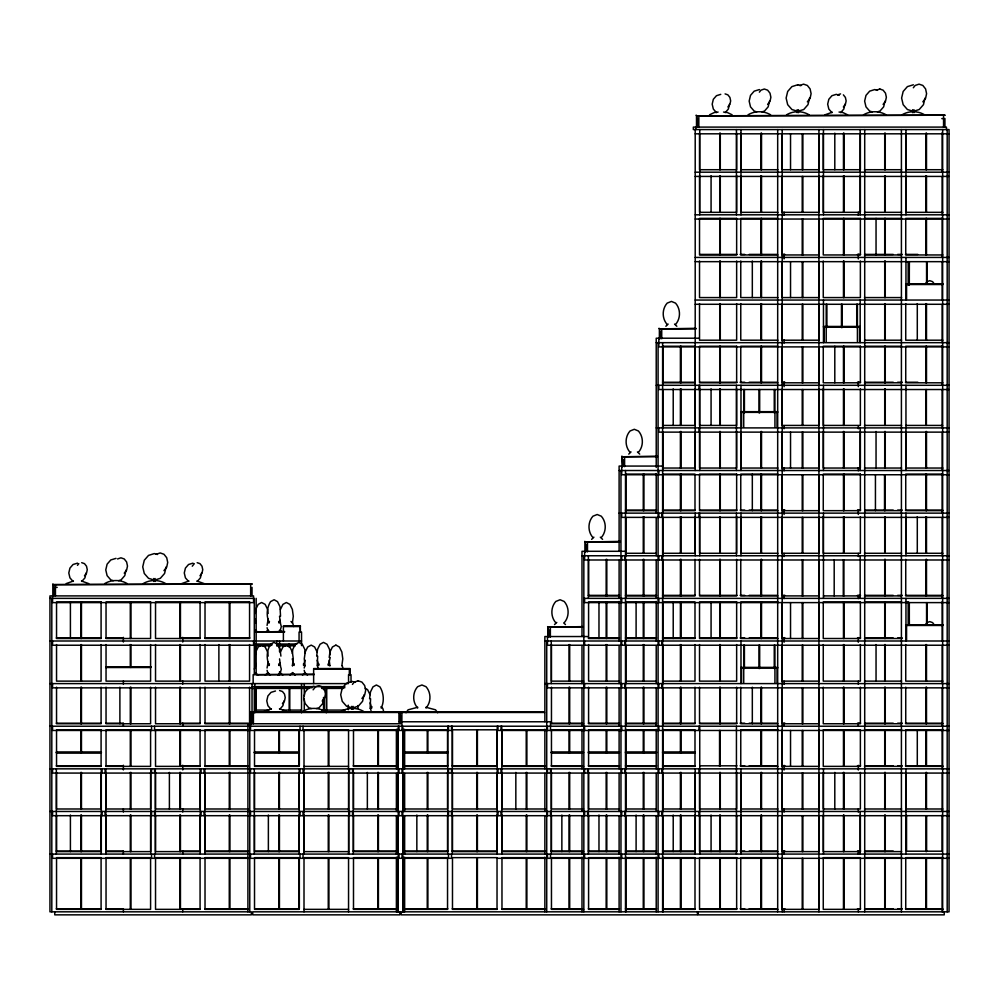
<?xml version="1.0" encoding="UTF-8"?>
<svg xmlns="http://www.w3.org/2000/svg" width="999" height="999" viewBox="0 0 999 999"><rect width="100%" height="100%" fill="white"/><g stroke="black" fill="none" stroke-linecap="round" stroke-linejoin="round"><path stroke-width="1.5" d="M255.157 613.511L255.694 609.415L258.192 604.383L261.588 602.497L265.147 604.383L267.632 609.415L268.169 613.511M267.07 625.411L268.169 618.98M267.07 668.031L268.169 661.6M280.544 616.233L280.007 606.668L277.51 601.635L274.113 599.75L270.554 601.635C266.696 607.842 266.034 616.271 269.318 622.839M292.37 623.076L293.281 616.246L292.37 609.415L289.885 604.383L286.351 602.497L282.929 604.383L280.444 609.415M292.27 653.383L292.819 649.275L295.304 644.255L298.838 642.369M292.37 665.696L293.281 658.865L292.37 652.035L289.885 647.002L286.488 645.117M305.107 660.214L303.509 665.459M316.658 656.118L317.57 649.275L320.055 644.255L323.464 642.369L327.01 644.255L329.495 649.275L330.219 654.745M329.208 657.492L329.932 652.035L332.43 647.002L335.826 645.117M330.219 657.479L328.246 665.459M341.87 665.696L342.782 658.865L341.87 652.035L339.385 647.002L335.964 645.117M369.58 698.726L370.492 691.895L372.977 686.875L376.386 684.989L379.932 686.875C383.791 693.081 384.465 701.51 381.181 708.079M86.089 572.964L84.952 577.847L81.818 581.43M126.111 569.917L124.763 575.649L121.091 579.882L118.569 580.669M166.134 566.858L164.585 573.463L160.352 578.321L154.558 580.144L148.514 578.321L144.281 573.463L142.732 566.858L144.281 560.264L148.514 555.407L154.308 553.583L157.455 554.495M201.573 572.964L200.424 577.847L197.303 581.43M284.066 700.823L282.917 705.694L279.782 709.29M324.076 697.764L322.739 703.508L319.056 707.729L316.533 708.528M364.098 694.717L362.55 701.323L358.316 706.168L352.522 707.991L346.478 706.168L342.245 701.323L340.696 694.717L342.245 688.111L346.478 683.266L352.272 681.443L355.419 682.354M729.482 104.171L728.346 109.053L725.212 112.637M769.505 101.124L768.156 106.856L764.485 111.076L761.962 111.876M809.527 98.064L807.979 104.67L803.745 109.515L797.726 111.351M844.967 104.171L843.818 109.053L840.696 112.637M884.989 101.124L883.64 106.856L879.957 111.076L877.434 111.876M924.999 98.064L923.463 104.67L919.23 109.515L913.423 111.351L907.392 109.515L903.158 104.67L901.61 98.064L903.158 91.471L907.392 86.613L913.398 84.79M254.383 669.18L255.02 666.895M304.195 668.031L304.832 665.759M278.758 622.839L280.007 620.329M280.444 652.035L282.929 647.002L286.338 645.117M278.758 665.459L280.007 662.949M675.524 324.463C680.781 318.606 680.781 308.978 675.524 303.122L671.428 301.423L667.17 303.122C661.9 308.978 661.9 318.606 667.17 324.463M425.999 708.029C431.268 702.172 431.268 692.544 425.999 686.688L421.915 684.989L417.657 686.688C412.387 692.544 412.387 702.172 417.657 708.029M638.398 452.322C643.668 446.466 643.668 436.838 638.398 430.981L634.315 429.283L630.057 430.981C624.787 436.838 624.787 446.466 630.057 452.322M601.286 537.562C606.555 531.693 606.555 522.077 601.286 516.208L597.19 514.51L592.931 516.208C587.674 522.077 587.674 531.693 592.931 537.562M564.16 622.789C569.43 616.932 569.43 607.305 564.16 601.448L560.077 599.75L555.819 601.448C550.549 607.305 550.549 616.932 555.819 622.789M406.019 712.749L408.104 709.814L417.744 707.255M925.037 284.328L927.022 281.668L929.744 280.669L932.591 281.668L934.577 284.328M925.037 625.274L927.022 622.614L929.744 621.603L932.591 622.614L934.577 625.274M77.46 565.359L78.809 563.648M84.49 575.749L86.513 573.176L87.263 569.692L86.513 566.208L84.49 563.648L81.693 562.687M124.226 573.176L126.611 570.167L127.485 566.071L126.611 561.962L124.226 558.953L120.954 557.817L117.545 558.953M163.961 570.616L166.708 567.157L167.707 562.437L166.708 557.717L163.961 554.258L160.202 552.947L156.281 554.258M192.27 566.208L194.293 563.648M199.975 575.749L201.998 573.176L202.747 569.692L201.998 566.208L199.975 563.648L197.178 562.687M727.884 106.943L729.907 104.383L730.656 100.899L729.907 97.415L727.884 94.855L725.087 93.894M759.352 92.17L760.938 90.16L764.335 89.023L767.619 90.16L770.004 93.169L770.878 97.265L770.004 101.374L767.619 104.383M282.455 703.596L284.49 701.036L285.227 697.552L284.49 694.068L282.455 691.508L279.57 690.534M313.124 689.822L315.522 686.8L318.781 685.676L322.19 686.8L324.588 689.822L325.449 693.918L324.588 698.014L322.19 701.036M807.354 101.823L810.102 98.352L811.101 93.644L810.102 88.923L807.354 85.452L803.596 84.153L799.675 85.452M352.422 684.415L354.245 682.105L358.154 680.806M361.925 698.476L364.672 695.004L365.684 690.297L364.672 685.576L361.925 682.105L358.166 680.806M843.368 106.943L845.391 104.383L846.141 100.899L845.391 97.415L843.368 94.855M883.104 104.383L885.489 101.374L886.363 97.265L885.489 93.169L883.104 90.16L879.832 89.023M913.323 87.775L915.159 85.452L919.068 84.153L922.839 85.452L925.586 88.923L926.585 93.644L925.586 98.352L922.839 101.823M267.72 623.139L269.468 621.465M266.233 631.643L267.982 629.969M278.609 631.643L280.357 629.969L281.318 626.56L280.357 623.139L278.609 621.465M267.72 665.759L269.468 664.085M265.347 675.099L267.982 672.589M277.722 675.099L280.357 672.589L281.318 669.18L280.357 665.759L278.609 664.085M292.457 665.759L294.218 664.085M290.097 675.099L292.732 672.589M302.472 675.099L305.107 672.589M318.968 664.085L317.207 665.759L317.67 656.131M371.89 706.705L370.13 708.378L370.592 698.751M665.858 326.261L668.144 324.088M628.746 454.108L631.031 451.948M591.62 539.348L593.906 537.187M554.507 624.575L556.793 622.414M261.588 645.117L258.192 647.002L255.694 652.035L254.795 658.865L255.694 665.696M709.552 114.81L714.26 112.55L718.119 112.05M748.051 114.81C754.807 110.714 763.86 110.714 770.616 114.81M786.538 114.81C793.306 110.714 802.347 110.714 809.115 114.81M825.037 114.81L832.317 112.213M863.523 114.81C870.291 110.714 879.332 110.714 886.101 114.81M902.022 114.81C908.778 110.714 917.831 110.714 924.587 114.81M66.159 583.616L73.439 581.006M104.658 583.616C111.413 579.507 120.467 579.507 127.223 583.616M143.144 583.616C149.912 579.507 158.953 579.507 165.722 583.616M181.643 583.616L188.923 581.006M264.123 711.463L271.416 708.865M302.622 711.463C309.378 707.367 318.431 707.367 325.187 711.463M341.109 711.463C347.877 707.367 356.918 707.367 363.686 711.463M837.686 94.855L840.571 93.894M876.423 90.16L879.819 89.023M720.754 94.356L716.458 95.704L713.336 99.288L712.187 104.171L713.336 109.053L716.458 112.637M797.702 84.79L791.907 86.613L787.674 91.471L786.126 98.064L787.674 104.67L791.907 109.515L797.702 111.351M797.726 84.79L800.848 85.702M759.415 89.573L754.183 91.159L750.499 95.38L749.163 101.124L750.499 106.856L754.183 111.076L756.705 111.876M941.807 118.581L944.929 118.581L944.929 126.823M695.204 133.816L949.05 133.816M777.896 169.718L740.771 169.718L740.771 133.154M864.497 169.718L901.622 169.718M942.869 169.718L905.743 169.718L905.743 133.154M695.204 172.19L949.05 172.19M695.204 176.423L949.05 176.423M777.896 212.337L740.771 212.337L740.771 175.774M864.497 212.337L901.622 212.337M942.869 212.337L905.743 212.337L905.743 175.774M695.204 214.81L949.05 214.81M777.896 218.381L740.771 218.381L740.771 254.957L777.896 254.957M864.497 218.381L901.622 218.381M942.869 218.381L905.743 218.381L905.743 254.957L942.869 254.957M695.204 219.043L949.05 219.043M699.662 254.408L736.987 254.408M740.097 254.408L744.755 254.408M749.163 254.408L777.147 254.408M781.817 254.408L784.927 254.408M857.467 254.408L860.576 254.408M865.246 254.408L893.231 254.408M897.639 254.408L902.297 254.408M905.406 254.408L917.844 254.408M864.497 254.957L901.622 254.957M695.204 257.43L949.05 257.43M695.204 261.663L949.05 261.663M905.956 283.828L943.031 283.828M905.956 284.515L943.031 284.515M777.896 297.577L740.771 297.577L740.771 261.001M864.497 297.577L901.622 297.577M695.204 300.05L949.05 300.05M695.204 304.283L949.05 304.283M823.463 326.448L860.176 326.448M823.463 327.135L860.176 327.135M695.916 328.296L660.351 328.921L696.091 328.921M698.975 338.211L656.218 338.211L656.218 467.47M777.896 340.197L740.771 340.197L740.771 303.621M864.497 340.197L901.622 340.197M942.869 340.197L905.743 340.197L905.743 303.621M656.218 342.669L949.05 342.669M662.824 346.241L694.992 346.241L694.992 382.804L662.824 382.804M777.896 346.241L740.771 346.241L740.771 382.804L777.896 382.804M864.497 346.241L901.622 346.241M942.869 346.241L905.743 346.241L905.743 382.804L942.869 382.804M949.05 346.903L658.841 346.903L658.841 338.211M662.549 382.255L695.267 382.255M699.662 382.255L736.987 382.255M740.097 382.255L744.755 382.255M749.163 382.255L777.147 382.255M781.817 382.255L784.927 382.255M857.467 382.255L860.576 382.255M865.246 382.255L893.231 382.255M897.639 382.255L902.297 382.255M905.406 382.255L917.844 382.255M864.497 382.804L901.622 382.804M656.218 385.289L949.05 385.289M949.05 389.523L658.841 389.523L658.841 385.289M740.983 411.675L777.684 411.675M740.983 412.362L777.684 412.362M662.824 425.424L694.992 425.424L694.992 388.861M864.497 425.424L901.622 425.424M905.956 425.424L942.656 425.424M656.218 427.897L949.05 427.897M949.05 432.13L658.841 432.13L658.841 427.897M657.255 456.156L623.226 456.768L657.479 456.768M622.627 456.768L621.853 456.156L622.627 466.633M661.862 466.071L619.105 466.071L619.105 551.186M662.824 468.044L694.992 468.044L694.992 431.481M777.896 468.044L740.771 468.044L740.771 431.481M864.497 468.044L901.622 468.044M942.869 468.044L905.743 468.044L905.743 431.481M619.105 470.517L949.05 470.517M625.699 474.088L656.343 474.088M662.824 474.088L694.992 474.088L694.992 510.664L662.824 510.664M777.896 474.088L740.771 474.088L740.771 510.664L777.896 510.664M942.869 474.088L905.743 474.088L905.743 510.664L942.869 510.664M949.05 474.75L621.715 474.75L621.715 466.071M625.424 510.114L656.593 510.114M662.549 510.114L695.267 510.114M699.662 510.114L736.987 510.114M740.097 510.114L744.755 510.114M749.163 510.114L777.147 510.114M781.817 510.114L784.927 510.114M857.467 510.114L860.576 510.114M865.246 510.114L893.231 510.114M897.639 510.114L902.297 510.114M905.406 510.114L942.731 510.114M625.699 510.664L656.343 510.664M864.709 510.664L901.41 510.664M619.105 513.136L949.05 513.136M949.05 517.37L621.715 517.37L621.715 513.136M620.142 541.383L586.113 542.007L620.367 542.007M624.737 551.298L581.992 551.298L581.992 636.425M625.699 553.284L656.343 553.284M662.824 553.284L694.992 553.284L694.992 516.708M777.896 553.284L740.771 553.284L740.771 516.708M864.497 553.284L901.622 553.284M942.869 553.284L905.743 553.284L905.743 516.708M581.992 555.756L949.05 555.756M116.021 558.366L110.789 559.952L107.105 564.173L105.769 569.917L107.105 575.649L110.789 579.882L113.312 580.669M949.05 559.989L584.602 559.989L584.602 551.298M77.522 563.149L73.064 564.497L69.942 568.094L68.794 572.964L69.942 577.847L73.064 581.43M192.994 563.149L188.549 564.497L185.427 568.094L184.278 572.964L185.427 577.847L188.549 581.43M57.193 587.375L54.071 587.375L54.071 595.629M588.311 595.354L619.467 595.354M625.424 595.354L656.593 595.354M662.549 595.354L695.267 595.354M699.662 595.354L736.987 595.354M740.097 595.354L744.755 595.354M749.163 595.354L777.147 595.354M781.817 595.354L784.927 595.354M857.467 595.354L860.576 595.354M865.246 595.354L893.231 595.354M897.639 595.354L902.297 595.354M905.406 595.354L942.731 595.354M619.218 595.904L588.586 595.904L588.586 559.328M625.699 595.904L656.343 595.904M662.824 595.904L694.992 595.904L694.992 559.328M777.896 595.904L740.771 595.904L740.771 559.328M823.463 595.904L860.176 595.904M864.497 595.904L901.622 595.904M942.869 595.904L905.743 595.904L905.743 559.328M49.95 598.376L253.559 598.376M583.841 598.376L949.05 598.376M619.218 601.947L588.586 601.947L588.586 638.511L619.218 638.511M625.699 601.947L656.343 601.947M662.824 601.947L694.992 601.947L694.992 638.511L662.824 638.511M777.896 601.947L740.771 601.947L740.771 638.511L777.896 638.511M864.497 601.947L901.622 601.947M905.406 601.947L908.516 601.947M949.05 602.609L584.602 602.609L584.602 598.376M905.956 624.775L943.031 624.775M905.956 625.461L943.031 625.461M300.437 625.936L283.391 625.936L283.391 640.996M283.391 626.56L300.437 626.56M583.016 626.623L548.988 627.247L583.241 627.247M284.565 631.505L256.581 632.055M254.658 632.055L284.565 632.055M587.624 636.538L544.867 636.538L544.867 721.665M56.269 637.961L101.361 637.961M105.769 637.961L122.865 637.961M181.693 637.961L200.349 637.961M204.745 637.961L249.837 637.961M588.311 637.961L619.467 637.961M625.424 637.961L656.593 637.961M662.549 637.961L695.267 637.961M699.662 637.961L736.987 637.961M740.097 637.961L744.755 637.961M749.163 637.961L777.147 637.961M781.817 637.961L784.927 637.961M857.467 637.961L860.576 637.961M865.246 637.961L893.231 637.961M897.639 637.961L902.297 637.961M625.699 638.511L656.343 638.511M864.497 638.511L901.622 638.511M49.95 640.996L254.308 640.996M254.658 640.996L301.536 640.996M544.867 640.996L949.05 640.996M254.795 644.018L272.153 644.018M276.598 644.018L296.89 644.018M254.795 645.117L271.928 645.117M276.598 645.117L295.342 645.117M949.05 645.229L547.477 645.229L547.477 636.538M255.132 645.804L270.604 645.804M276.785 645.804L295.342 645.804M740.983 667.382L777.684 667.382M740.983 668.069L777.684 668.069M313.636 669.18L349.925 669.18M314.048 674.125L256.581 674.675M314.048 674.675L253.147 674.675L253.147 683.603M583.641 681.131L551.46 681.131L551.46 644.567M619.218 681.131L588.586 681.131L588.586 644.567M625.699 681.131L656.343 681.131M662.824 681.131L694.992 681.131L694.992 644.567M864.497 681.131L901.622 681.131M942.869 681.131L905.743 681.131L905.743 644.567M49.95 683.603L348.414 683.603M544.867 683.603L949.05 683.603M313.986 686.226L308.753 687.811L305.082 692.032L303.733 697.764L305.082 703.508L308.753 707.729L311.276 708.528M252.035 686.638L344.842 686.638M252.01 687.849L52.56 687.849L52.56 683.603M254.795 687.737L312.225 687.737M321.528 687.737L344.817 687.737M949.05 687.849L547.477 687.849L547.477 683.603M252.035 688.423L309.265 688.423M321.641 688.423L343.294 688.423M275.487 691.008L271.041 692.357L267.907 695.941L266.77 700.823L267.907 705.694L271.041 709.29M254.795 710.077L268.818 710.077M282.842 710.077L301.536 710.077M321.79 710.077L345.154 710.077M252.035 711.862L544.355 711.862M252.035 712.474L544.517 712.474M399.001 721.778L550.499 721.778L550.499 730.456M56.269 723.201L101.361 723.201M105.769 723.201L122.865 723.201M181.693 723.201L200.349 723.201M204.745 723.201L248.289 723.201M551.186 723.201L582.355 723.201M588.311 723.201L619.467 723.201M625.424 723.201L656.593 723.201M662.549 723.201L695.267 723.201M699.662 723.201L736.987 723.201M740.097 723.201L744.755 723.201M749.163 723.201L777.147 723.201M781.817 723.201L784.927 723.201M857.467 723.201L860.576 723.201M865.246 723.201L893.231 723.201M897.639 723.201L902.297 723.201M905.406 723.201L942.731 723.201M583.641 723.751L551.46 723.751L551.46 687.187M619.218 723.751L588.586 723.751L588.586 687.187M625.699 723.751L656.343 723.751M662.824 723.751L694.992 723.751L694.992 687.187M777.896 723.751L740.771 723.751L740.771 687.187M864.497 723.751L901.622 723.751M942.869 723.751L905.743 723.751L905.743 687.187M49.95 726.223L949.05 726.223M248.027 729.807L205.02 729.807L205.02 766.37L248.027 766.37M396.503 729.807L353.496 729.807L353.496 766.37L396.503 766.37M404.533 729.807L447.54 729.807L447.54 766.37L404.533 766.37M544.979 729.807L501.973 729.807L501.973 766.37L544.979 766.37M583.641 729.807L551.46 729.807L551.46 766.37L583.641 766.37M619.218 729.807L588.586 729.807L588.586 766.37L619.218 766.37M625.699 729.807L656.343 729.807M662.824 729.807L694.992 729.807L694.992 766.37L662.824 766.37M777.896 729.807L740.771 729.807L740.771 766.37L777.896 766.37M864.497 729.807L901.622 729.807M942.869 729.807L905.743 729.807L905.743 766.37L942.869 766.37M248.926 730.456L52.56 730.456L52.56 726.223M949.05 730.456L497.989 730.456L497.989 726.223M56.269 752.072L101.361 752.072L101.361 752.759L56.269 752.759M254.245 752.072L299.338 752.072M404.27 752.072L447.814 752.072M582.355 752.072L551.186 752.072L551.186 752.759L582.355 752.759M619.467 752.072L588.311 752.072L588.311 752.759L619.467 752.759M625.424 752.072L656.593 752.072M662.549 752.072L695.267 752.072L695.267 752.759L662.549 752.759M56.543 752.622L101.086 752.622M254.52 752.622L299.063 752.622M404.533 752.622L447.54 752.622M551.46 752.622L583.641 752.622M588.586 752.622L619.218 752.622M625.699 752.622L656.343 752.622M662.824 752.622L694.992 752.622M254.245 752.759L299.338 752.759M404.27 752.759L447.814 752.759M625.424 752.759L656.593 752.759M56.269 765.821L101.361 765.821M105.769 765.821L122.865 765.821M181.693 765.821L200.349 765.821M204.745 765.821L248.289 765.821M255.794 765.821L299.338 765.821L299.338 729.807M353.221 765.821L396.765 765.821M404.27 765.821L447.814 765.821M452.21 765.821L497.302 765.821M501.698 765.821L545.242 765.821M551.186 765.821L582.355 765.821M588.311 765.821L619.467 765.821M625.424 765.821L656.593 765.821M662.549 765.821L695.267 765.821M699.662 765.821L736.987 765.821M740.097 765.821L744.755 765.821M749.163 765.821L777.147 765.821M781.817 765.821L784.927 765.821M857.467 765.821L860.576 765.821M865.246 765.821L893.231 765.821M897.639 765.821L902.297 765.821M905.406 765.821L942.731 765.821M304.008 766.37L348.551 766.37M625.699 766.37L656.343 766.37M864.497 766.37L901.622 766.37M49.95 768.843L949.05 768.843M248.926 773.076L52.56 773.076L52.56 768.843M949.05 773.076L250.524 773.076L250.524 768.843M248.027 808.99L205.02 808.99L205.02 772.414M304.008 808.99L348.551 808.99M396.503 808.99L353.496 808.99L353.496 772.414M404.533 808.99L447.54 808.99L447.54 772.414M544.979 808.99L501.973 808.99L501.973 772.414M583.641 808.99L551.46 808.99L551.46 772.414M619.218 808.99L588.586 808.99L588.586 772.414M625.699 808.99L656.343 808.99M662.824 808.99L694.992 808.99L694.992 772.414M777.896 808.99L740.771 808.99L740.771 772.414M864.497 808.99L901.622 808.99M942.869 808.99L905.743 808.99L905.743 772.414M49.95 811.463L949.05 811.463M248.926 815.696L52.56 815.696L52.56 811.463M949.05 815.696L250.524 815.696L250.524 811.463M56.269 851.061L101.361 851.061M105.769 851.061L122.865 851.061M181.693 851.061L200.349 851.061M204.745 851.061L248.289 851.061M255.794 851.061L299.338 851.061M353.221 851.061L396.765 851.061M404.27 851.061L447.814 851.061M452.21 851.061L497.302 851.061M501.698 851.061L545.242 851.061M551.186 851.061L582.355 851.061M588.311 851.061L619.467 851.061M625.424 851.061L656.593 851.061M662.549 851.061L695.267 851.061M699.662 851.061L736.987 851.061M740.097 851.061L744.755 851.061M749.163 851.061L777.147 851.061M781.817 851.061L784.927 851.061M857.467 851.061L860.576 851.061M865.246 851.061L893.231 851.061M248.027 851.61L205.02 851.61L205.02 815.034M304.008 851.61L348.551 851.61M396.503 851.61L353.496 851.61L353.496 815.034M404.533 851.61L447.54 851.61L447.54 815.034M544.979 851.61L501.973 851.61L501.973 815.034M583.641 851.61L551.46 851.61L551.46 815.034M619.218 851.61L588.586 851.61L588.586 815.034M625.699 851.61L656.343 851.61M662.824 851.61L694.992 851.61L694.992 815.034M777.896 851.61L740.771 851.61L740.771 815.034M864.497 851.61L901.622 851.61M49.95 854.083L949.05 854.083M248.027 857.654L205.02 857.654L205.02 909.352L248.027 909.352M396.503 857.654L353.496 857.654L353.496 909.352L396.503 909.352M404.533 857.654L447.54 857.654L447.54 909.352L404.533 909.352M544.979 857.654L501.973 857.654L501.973 909.352L544.979 909.352M583.641 857.654L551.46 857.654L551.46 909.352L583.641 909.352M619.218 857.654L588.586 857.654L588.586 909.352L619.218 909.352M625.699 857.654L656.343 857.654M662.824 857.654L694.992 857.654L694.992 909.352L662.824 909.352M777.896 857.654L740.771 857.654L740.771 909.352L777.896 909.352M864.497 857.654L901.622 857.654M942.869 857.654L905.743 857.654L905.743 909.352L942.869 909.352M248.926 858.316L52.56 858.316L52.56 854.083M497.989 858.316L949.05 858.316M56.269 908.79L101.361 908.79M105.769 908.79L122.865 908.79M181.693 908.79L200.349 908.79M204.745 908.79L248.289 908.79M255.794 908.79L299.338 908.79L299.338 857.654M353.221 908.79L396.765 908.79M404.27 908.79L447.814 908.79M452.21 908.79L497.302 908.79M501.698 908.79L545.242 908.79M551.186 908.79L582.355 908.79M588.311 908.79L619.467 908.79M625.424 908.79L656.593 908.79M662.549 908.79L695.267 908.79M699.662 908.79L736.987 908.79M740.097 908.79L744.755 908.79M749.163 908.79L777.147 908.79M781.817 908.79L784.927 908.79M857.467 908.79L860.576 908.79M865.246 908.79L893.231 908.79M897.639 908.79L902.297 908.79M905.406 908.79L942.731 908.79M304.008 909.352L348.551 909.352M625.699 909.352L656.343 909.352M864.497 909.352L901.622 909.352M425.911 707.255L435.539 709.814L437.637 712.749M839.035 112.05L842.894 112.55L847.602 114.81M723.551 112.05L727.422 112.55L732.13 114.81M196.928 581.006L204.208 583.616M81.443 581.006L88.736 583.616M279.42 708.865L286.701 711.463M877.434 90.36L874.724 89.573L869.667 91.159L865.983 95.38L864.635 101.124L865.983 106.856L869.667 111.076L872.189 111.876M839.26 95.255L836.25 94.356L831.942 95.704L828.82 99.288L827.671 104.171L828.82 109.053L831.942 112.637M298.851 642.369L302.26 644.255L304.745 649.275L305.294 653.383M365.297 688.361L367.557 689.622L370.055 694.655M261.738 645.117L265.147 647.002L267.632 652.035L268.169 656.131M674.55 324.088L676.835 326.261M637.424 451.948L639.71 454.108M600.312 537.187L602.597 539.348M563.948 623.139L565.471 624.575M381.019 706.705L382.779 708.378L383.741 711.788M290.971 621.465L292.732 623.139L293.694 626.56M328.097 664.085L329.857 665.759M280.082 629.969L281.843 631.643M269.468 631.643L267.72 629.969L267.07 627.697M303.346 664.085L305.107 665.759L304.283 658.865L305.195 652.035L307.68 647.002L311.213 645.117L314.635 647.002L317.12 652.035M307.467 675.099L304.832 672.589L304.195 670.317M255.344 629.969L257.105 631.643M292.457 672.589L295.092 675.099M280.082 672.589L282.729 675.099M270.354 675.099L267.72 672.589L267.07 670.317M255.344 672.589L257.979 675.099M371.74 708.079L370.13 702.834M318.806 665.459L317.195 660.214M294.068 665.459L292.27 658.841M269.318 665.459C266.034 658.89 266.696 650.461 270.554 644.255L273.963 642.369L277.51 644.255L280.007 649.275L280.906 656.118M370.404 708.378L371.054 710.651M342.22 665.759L343.194 669.18M317.482 665.759L318.119 668.031M357.754 705.581L358.117 708.316M329.208 660.227L329.932 665.696M279.533 616.246L280.444 623.076M279.533 658.865L280.444 665.696M255.157 618.98L255.694 623.076M947.189 129.57L947.189 911.825M946.44 129.57L946.44 127.098L693.343 127.098L693.343 129.57L949.05 129.57L949.05 911.825L698.151 911.825L698.151 914.847L944.242 914.847L944.242 911.825M943.556 115.834L943.556 127.098M942.656 129.57L942.656 911.825M942.182 132.617L942.182 172.19M942.182 176.761L942.182 214.81M942.182 217.857L942.182 257.43M942.182 262L942.182 300.05M942.182 304.62L942.182 342.669M942.182 345.704L942.182 385.289M942.182 389.847L942.182 427.897M942.182 432.467L942.182 470.517M942.182 473.563L942.182 513.136M942.182 517.707L942.182 555.756M942.182 560.327L942.182 598.376M942.182 601.423L942.182 640.996M942.182 645.554L942.182 683.603M942.182 688.174L942.182 726.223M942.182 729.27L942.182 768.843M942.182 773.413L942.182 811.463M942.182 857.204L942.182 911.825M942.057 815.172L942.057 851.198L906.543 851.198L906.543 815.172M927.197 261.663L927.197 283.416M927.197 602.609L927.197 624.363M926.498 133.154L926.498 169.718M926.498 175.774L926.498 212.337M926.498 218.381L926.498 254.957M926.572 261.663L926.572 283.416M926.498 303.621L926.498 340.197M926.498 346.241L926.498 382.804M926.498 431.481L926.498 468.044M926.498 474.088L926.498 510.664M926.498 516.708L926.498 553.284M926.498 559.328L926.498 595.904M926.572 602.609L926.572 624.363M926.498 644.567L926.498 681.131M926.498 687.187L926.498 723.751M926.498 729.807L926.498 766.37M926.498 772.414L926.498 808.99M926.61 815.696L926.61 851.61M926.498 857.654L926.498 909.352M926.385 389.523L926.385 425.424M925.948 133.154L925.948 169.718M925.948 175.774L925.948 212.337M925.948 218.381L925.948 254.957M925.948 303.621L925.948 340.197M925.948 346.241L925.948 382.804M925.948 431.481L925.948 468.044M925.948 474.088L925.948 510.664M925.948 516.708L925.948 553.284M925.948 559.328L925.948 595.904M925.948 644.567L925.948 681.131M925.948 687.187L925.948 723.751M925.948 729.807L925.948 766.37M925.948 772.414L925.948 808.99M925.948 815.696L925.948 851.61M925.948 857.654L925.948 909.352M925.773 389.523L925.773 425.424M917.294 303.621L917.294 340.197M917.294 516.708L917.294 553.284M917.294 729.807L917.294 766.37M913.998 109.715L913.998 112.662M912.624 109.715L912.624 112.662M909.315 602.609L909.315 624.363L909.053 602.609M908.703 261.663L908.703 284.965M908.703 602.609L908.703 624.363M908.216 261.663L908.216 284.965M908.216 602.609L908.216 624.363M906.568 284.515L906.568 298.951M906.568 625.461L906.568 639.897M905.956 129.57L905.956 214.81M905.956 257.43L905.956 300.05M905.956 385.289L905.956 470.517M905.956 513.136L905.956 555.756M905.956 598.376L905.956 640.996M905.956 768.843L905.956 854.083M901.41 129.57L901.41 911.825M885.264 133.154L885.264 169.718M885.264 175.774L885.264 212.337M885.264 218.381L885.264 254.957M885.264 261.001L885.264 297.577M885.264 303.621L885.264 340.197M885.264 346.241L885.264 382.804M885.264 388.861L885.264 425.424M885.264 431.481L885.264 468.044M885.151 474.75L885.151 510.664M885.264 516.708L885.264 553.284M885.264 559.328L885.264 595.904M885.264 601.947L885.264 638.511M885.264 644.567L885.264 681.131M885.264 687.187L885.264 723.751M885.264 729.807L885.264 766.37M885.264 772.414L885.264 808.99M885.264 815.034L885.264 851.61M885.264 857.654L885.264 909.352M884.714 133.154L884.714 169.718M884.714 175.774L884.714 212.337M884.714 218.381L884.714 254.957M884.714 261.001L884.714 297.577M884.714 303.621L884.714 340.197M884.714 346.241L884.714 382.804M884.714 388.861L884.714 425.424M884.714 431.481L884.714 468.044M884.714 516.708L884.714 553.284M884.714 559.328L884.714 595.904M884.714 601.947L884.714 638.511M884.714 644.567L884.714 681.131M884.714 687.187L884.714 723.751M884.714 729.807L884.714 766.37M884.714 772.414L884.714 808.99M884.714 815.034L884.714 851.61M884.714 857.654L884.714 909.352M884.527 474.75L884.527 510.664M876.048 218.381L876.048 254.957M876.048 431.481L876.048 468.044M876.048 644.567L876.048 681.131M875.436 474.75L875.436 510.664M864.709 129.57L864.709 911.825M860.376 133.154L860.376 169.718L823.263 169.718L823.263 133.154M860.376 175.774L860.376 212.337L823.263 212.337L823.263 175.774M860.376 261.001L860.376 297.577L823.263 297.577L823.263 261.001M860.376 388.861L860.376 425.424L823.263 425.424L823.263 388.861M860.376 431.481L860.376 468.044L823.263 468.044L823.263 431.481M860.376 516.708L860.376 553.284L823.263 553.284L823.263 516.708M860.376 644.567L860.376 681.131L823.263 681.131L823.263 644.567M860.376 687.187L860.376 723.751L823.263 723.751L823.263 687.187M860.376 772.414L860.376 808.99L823.263 808.99L823.263 772.414M860.376 815.034L860.376 851.61L823.263 851.61L823.263 815.034M860.176 129.57L860.176 214.81M860.176 300.05L860.176 342.669M860.176 427.897L860.176 470.517M860.176 555.756L860.176 598.376M860.176 811.463L860.176 854.083M859.552 327.135L859.552 341.571M858.316 212.163L858.316 215.285M858.316 254.233L858.316 258.916M858.316 382.018L858.316 386.688M858.316 425.649L858.316 428.758M858.316 467.719L858.316 470.829M858.316 509.79L858.316 514.46M858.316 553.421L858.316 556.543M858.316 595.491L858.316 598.613M858.316 637.562L858.316 642.245M858.316 681.193L858.316 684.315M858.316 723.276L858.316 726.385M858.316 765.346L858.316 770.017M858.316 808.978L858.316 812.087M858.316 851.048L858.316 854.17M858.316 908.703L858.316 911.825M857.417 304.283L857.417 341.571M856.73 304.283L856.73 327.585M844.018 133.154L844.018 169.718M844.018 175.774L844.018 212.337M844.018 218.381L844.018 254.957M844.018 261.001L844.018 297.577M844.018 346.241L844.018 382.804M844.018 388.861L844.018 425.424M844.018 431.481L844.018 468.044M844.018 474.088L844.018 510.664M844.018 516.708L844.018 553.284M843.905 559.989L843.905 595.904M844.018 601.947L844.018 638.511M844.018 644.567L844.018 681.131M844.018 687.187L844.018 723.751M844.018 729.807L844.018 766.37M844.018 772.414L844.018 808.99M844.018 815.034L844.018 851.61M844.018 857.654L844.018 909.352M843.468 133.154L843.468 169.718M843.468 175.774L843.468 212.337M843.468 218.381L843.468 254.957M843.468 261.001L843.468 297.577M843.468 346.241L843.468 382.804M843.468 388.861L843.468 425.424M843.468 431.481L843.468 468.044M843.468 474.088L843.468 510.664M843.468 516.708L843.468 553.284M843.468 601.947L843.468 638.511M843.468 644.567L843.468 681.131M843.468 687.187L843.468 723.751M843.468 729.807L843.468 766.37M843.468 772.414L843.468 808.99M843.468 815.034L843.468 851.61M843.468 857.654L843.468 909.352M843.281 559.989L843.281 595.904M842.157 304.283L842.157 327.585M841.47 304.283L841.47 327.585M834.802 133.154L834.802 169.718M834.802 346.241L834.802 382.804M834.802 772.414L834.802 808.99M834.19 559.989L834.19 595.904M826.897 304.283L826.897 327.585M826.21 304.283L826.21 341.571M824.088 327.135L824.088 341.571M823.463 129.57L823.463 214.81M823.463 300.05L823.463 342.669M823.463 385.289L823.463 470.517M823.463 513.136L823.463 598.376M823.463 768.843L823.463 854.083M819.13 133.816L819.13 169.718L782.017 169.718L782.017 133.816M819.13 176.423L819.13 212.337L782.017 212.337L782.017 176.423M819.13 219.043L819.13 254.957L782.017 254.957L782.017 219.043M819.13 261.663L819.13 297.577L782.017 297.577L782.017 261.663M819.13 304.283L819.13 340.197L782.017 340.197L782.017 304.283M819.13 346.903L819.13 382.804L782.017 382.804L782.017 346.903M819.13 389.523L819.13 425.424L782.017 425.424L782.017 389.523M819.13 432.13L819.13 468.044L782.017 468.044L782.017 432.13M819.13 474.75L819.13 510.664L782.017 510.664L782.017 474.75M819.13 517.37L819.13 553.284L782.017 553.284L782.017 517.37M819.13 559.989L819.13 595.904L782.017 595.904L782.017 559.989M819.13 602.609L819.13 638.511L782.017 638.511L782.017 602.609M819.13 645.229L819.13 681.131L782.017 681.131L782.017 645.229M819.13 687.849L819.13 723.751L782.017 723.751L782.017 687.849M819.13 730.456L819.13 766.37L782.017 766.37L782.017 730.456M819.13 773.076L819.13 808.99L782.017 808.99L782.017 773.076M819.13 815.696L819.13 851.61L782.017 851.61L782.017 815.696M819.13 858.316L819.13 909.352L782.017 909.352L782.017 858.316M818.93 129.57L818.93 911.825M802.884 133.816L802.884 169.718M802.884 176.423L802.884 212.337M802.884 219.043L802.884 254.957M802.884 261.663L802.884 297.577M802.884 304.283L802.884 340.197M802.884 346.903L802.884 382.804M802.884 389.523L802.884 425.424M802.884 432.13L802.884 468.044M802.884 474.75L802.884 510.664M802.884 517.37L802.884 553.284M802.884 559.989L802.884 595.904M802.884 602.609L802.884 638.511M802.884 645.229L802.884 681.131M802.884 687.849L802.884 723.751M802.884 730.456L802.884 766.37M802.884 773.076L802.884 808.99M802.884 815.696L802.884 851.61M802.884 858.316L802.884 909.352M802.222 133.816L802.222 169.718M802.222 176.423L802.222 212.337M802.222 219.043L802.222 254.957M802.222 261.663L802.222 297.577M802.222 304.283L802.222 340.197M802.222 346.903L802.222 382.804M802.222 389.523L802.222 425.424M802.222 432.13L802.222 468.044M802.222 474.75L802.222 510.664M802.222 517.37L802.222 553.284M802.222 559.989L802.222 595.904M802.222 602.609L802.222 638.511M802.222 645.229L802.222 681.131M802.222 687.849L802.222 723.751M802.222 730.456L802.222 766.37M802.222 773.076L802.222 808.99M802.222 815.696L802.222 851.61M802.222 858.316L802.222 909.352M798.513 109.715L798.513 112.662M797.14 109.715L797.14 112.662M790.534 133.816L790.534 169.718M790.534 261.663L790.534 297.577M790.534 432.13L790.534 468.044M790.534 602.609L790.534 638.511M790.534 730.456L790.534 766.37M784.078 212.163L784.078 215.285M784.078 254.233L784.078 258.916M784.078 339.947L784.078 343.057M784.078 382.018L784.078 386.688M784.078 425.649L784.078 428.758M784.078 467.719L784.078 470.829M784.078 509.79L784.078 514.46M784.078 553.421L784.078 556.543M784.078 595.491L784.078 598.613M784.078 637.562L784.078 642.245M784.078 681.193L784.078 684.315M784.078 723.276L784.078 726.385M784.078 765.346L784.078 770.017M784.078 808.978L784.078 812.087M784.078 851.048L784.078 854.17M784.078 908.703L784.078 911.825M782.217 129.57L782.217 911.825M777.684 129.57L777.684 911.825M777.072 412.362L777.072 426.798M777.072 668.069L777.072 682.504M774.937 389.523L774.937 426.798M774.937 645.229L774.937 682.504M774.25 389.523L774.25 412.824M774.25 645.229L774.25 668.531M761.525 133.154L761.525 169.718M761.525 175.774L761.525 212.337M761.525 218.381L761.525 254.957M761.525 261.001L761.525 297.577M761.525 303.621L761.525 340.197M761.525 346.241L761.525 382.804M761.525 431.481L761.525 468.044M761.525 474.088L761.525 510.664M761.525 516.708L761.525 553.284M761.525 559.328L761.525 595.904M761.525 601.947L761.525 638.511M761.525 687.187L761.525 723.751M761.525 729.807L761.525 766.37M761.525 772.414L761.525 808.99M761.525 815.034L761.525 851.61M761.525 857.654L761.525 909.352M760.976 133.154L760.976 169.718M760.976 175.774L760.976 212.337M760.976 218.381L760.976 254.957M760.976 261.001L760.976 297.577M760.976 303.621L760.976 340.197M760.976 346.241L760.976 382.804M760.976 431.481L760.976 468.044M760.976 474.088L760.976 510.664M760.976 516.708L760.976 553.284M760.976 559.328L760.976 595.904M760.976 601.947L760.976 638.511M760.976 687.187L760.976 723.751M760.976 729.807L760.976 766.37M760.976 772.414L760.976 808.99M760.976 815.034L760.976 851.61M760.976 857.654L760.976 909.352M759.677 389.523L759.677 412.824M759.677 645.229L759.677 668.531M758.99 389.523L758.99 412.824M758.99 645.229L758.99 668.531M752.322 261.001L752.322 297.577M752.322 474.088L752.322 510.664M752.322 687.187L752.322 723.751M744.417 389.523L744.417 412.824M744.417 645.229L744.417 668.531M743.731 389.523L743.731 426.798M743.731 645.229L743.731 682.504M741.595 412.362L741.595 426.798M741.595 668.069L741.595 682.504M740.983 129.57L740.983 214.81M740.983 385.289L740.983 470.517M740.983 513.136L740.983 555.756M740.983 640.996L740.983 683.603M740.983 768.843L740.983 854.083M736.65 133.154L736.65 169.718L699.525 169.718L699.525 133.154M736.65 175.774L736.65 212.337L699.525 212.337L699.525 175.774M736.65 261.001L736.65 297.577L699.525 297.577L699.525 261.001M736.65 303.621L736.65 340.197L699.525 340.197L699.525 303.621M736.65 388.861L736.65 425.424L699.525 425.424L699.525 388.861M736.65 431.481L736.65 468.044L699.525 468.044L699.525 431.481M736.65 516.708L736.65 553.284L699.525 553.284L699.525 516.708M736.65 559.328L736.65 595.904L699.525 595.904L699.525 559.328M736.65 644.567L736.65 681.131L699.525 681.131L699.525 644.567M736.65 687.187L736.65 723.751L699.525 723.751L699.525 687.187M736.65 772.414L736.65 808.99L699.525 808.99L699.525 772.414M736.65 815.034L736.65 851.61L699.525 851.61L699.525 815.034M736.438 129.57L736.438 214.81M736.438 385.289L736.438 470.517M736.438 513.136L736.438 555.756M736.438 726.223L736.438 854.083M720.291 133.154L720.291 169.718M720.291 175.774L720.291 212.337M720.291 218.381L720.291 254.957M720.291 261.001L720.291 297.577M720.291 303.621L720.291 340.197M720.291 346.241L720.291 382.804M720.291 388.861L720.291 425.424M720.291 431.481L720.291 468.044M720.291 474.088L720.291 510.664M720.291 516.708L720.291 553.284M720.291 559.328L720.291 595.904M720.291 601.947L720.291 638.511M720.291 644.567L720.291 681.131M720.291 687.187L720.291 723.751M720.291 772.414L720.291 808.99M720.291 815.034L720.291 851.61M720.291 857.654L720.291 909.352M720.179 730.456L720.179 766.37M719.742 133.154L719.742 169.718M719.742 175.774L719.742 212.337M719.742 218.381L719.742 254.957M719.742 261.001L719.742 297.577M719.742 303.621L719.742 340.197M719.742 346.241L719.742 382.804M719.742 388.861L719.742 425.424M719.742 431.481L719.742 468.044M719.742 474.088L719.742 510.664M719.742 516.708L719.742 553.284M719.742 559.328L719.742 595.904M719.742 601.947L719.742 638.511M719.742 644.567L719.742 681.131M719.742 687.187L719.742 723.751M719.742 772.414L719.742 808.99M719.742 815.034L719.742 851.61M719.742 857.654L719.742 909.352M719.555 730.456L719.555 766.37M711.076 175.774L711.076 212.337M711.076 388.861L711.076 425.424M711.076 601.947L711.076 638.511M711.076 815.034L711.076 851.61M699.737 129.57L699.737 214.81M699.737 385.289L699.737 470.517M699.737 513.136L699.737 555.756M699.737 726.223L699.737 854.083M698.838 115.834L698.838 127.098M698.975 385.289L698.975 389.523M698.975 427.897L698.975 432.13M698.975 513.136L698.975 517.37M698.975 726.223L698.975 730.456M698.975 768.843L698.975 773.076M698.975 811.463L698.975 815.696M697.464 118.581L697.464 126.823M696.865 127.098L696.865 115.834L696.091 115.21L696.715 115.834M696.503 115.834L696.503 127.098M695.953 127.098L695.953 129.57M695.204 129.57L695.204 470.517M695.204 513.136L695.204 555.756M695.204 768.843L695.204 854.083M681.056 346.241L681.056 382.804M681.056 388.861L681.056 425.424M681.056 431.481L681.056 468.044M681.056 474.088L681.056 510.664M681.056 516.708L681.056 553.284M681.056 559.328L681.056 595.904M681.056 601.947L681.056 638.511M681.056 644.567L681.056 681.131M681.056 687.187L681.056 723.751M681.056 729.807L681.056 752.659M681.056 772.414L681.056 808.99M681.056 815.034L681.056 851.61M681.056 857.654L681.056 909.352M680.394 346.241L680.394 382.804M680.394 388.861L680.394 425.424M680.394 431.481L680.394 468.044M680.394 474.088L680.394 510.664M680.394 516.708L680.394 553.284M680.394 559.328L680.394 595.904M680.394 601.947L680.394 638.511M680.394 644.567L680.394 681.131M680.394 687.187L680.394 723.751M680.394 729.807L680.394 752.659M680.394 772.414L680.394 808.99M680.394 815.034L680.394 851.61M680.394 857.654L680.394 909.352M673.214 388.861L673.214 425.424M673.214 601.947L673.214 638.511M673.214 815.034L673.214 851.61M663.099 345.704L663.099 385.289M663.099 389.847L663.099 427.897M663.099 432.467L663.099 470.517M663.099 473.563L663.099 513.136M663.099 517.707L663.099 555.756M663.099 560.327L663.099 598.376M663.099 601.423L663.099 640.996M663.099 645.554L663.099 683.603M663.099 688.174L663.099 726.223M663.099 729.27L663.099 768.843M663.099 773.413L663.099 811.463M663.099 816.033L663.099 854.083M663.099 857.204L663.099 911.825M662.612 342.669L662.612 911.825M661.862 513.136L661.862 517.37M661.862 555.756L661.862 559.989M661.862 640.996L661.862 645.229M661.862 683.603L661.862 687.849M661.862 768.843L661.862 773.076M661.862 811.463L661.862 815.696M661.725 328.921L661.725 338.786M660.351 331.668L660.351 338.536M659.74 338.786L659.74 328.921L658.978 328.296L659.59 328.921M659.39 328.921L659.39 338.786M658.841 470.517L658.841 474.75M658.841 513.136L658.841 517.37M658.841 555.756L658.841 559.989M658.841 598.376L658.841 602.609M658.841 640.996L658.841 645.229M658.841 683.603L658.841 687.849M658.841 726.223L658.841 730.456M658.841 768.843L658.841 773.076M658.841 811.463L658.841 815.696M658.841 854.083L658.841 858.316M658.079 342.669L658.079 911.825M656.218 473.563L656.218 513.136M656.218 517.707L656.218 555.756M656.218 560.327L656.218 598.376M656.218 601.423L656.218 640.996M656.218 645.554L656.218 683.603M656.218 688.174L656.218 726.223M656.218 729.27L656.218 768.843M656.218 773.413L656.218 811.463M656.218 816.033L656.218 854.083M656.218 857.204L656.218 911.825M643.93 474.088L643.93 510.664M643.93 516.708L643.93 553.284M643.93 559.328L643.93 595.904M643.93 601.947L643.93 638.511M643.93 644.567L643.93 681.131M643.93 687.187L643.93 723.751M643.93 729.807L643.93 752.659M643.93 772.414L643.93 808.99M643.93 815.034L643.93 851.61M643.93 857.654L643.93 909.352M643.269 474.088L643.269 510.664M643.269 516.708L643.269 553.284M643.269 559.328L643.269 595.904M643.269 601.947L643.269 638.511M643.269 644.567L643.269 681.131M643.269 687.187L643.269 723.751M643.269 729.807L643.269 752.659M643.269 772.414L643.269 808.99M643.269 815.034L643.269 851.61M643.269 857.654L643.269 909.352M636.101 601.947L636.101 638.511M636.101 815.034L636.101 851.61M625.973 473.563L625.973 513.136M625.973 517.707L625.973 555.756M625.973 560.327L625.973 598.376M625.973 601.423L625.973 640.996M625.973 645.554L625.973 683.603M625.973 688.174L625.973 726.223M625.973 729.27L625.973 768.843M625.973 773.413L625.973 811.463M625.973 816.033L625.973 854.083M625.973 857.204L625.973 911.825M625.499 470.517L625.499 911.825M624.737 555.756L624.737 559.989M624.737 640.996L624.737 645.229M624.737 683.603L624.737 687.849M624.737 768.843L624.737 773.076M624.737 811.463L624.737 815.696M624.6 456.768L624.6 466.633M623.226 459.528L623.226 466.396M622.265 456.768L622.265 466.633M621.715 555.756L621.715 559.989M621.715 598.376L621.715 602.609M621.715 640.996L621.715 645.229M621.715 683.603L621.715 687.849M621.715 726.223L621.715 730.456M621.715 768.843L621.715 773.076M621.715 811.463L621.715 815.696M621.715 854.083L621.715 858.316M620.966 470.517L620.966 911.825M619.105 560.327L619.105 598.376M619.105 601.423L619.105 640.996M619.105 645.554L619.105 683.603M619.105 688.174L619.105 726.223M619.105 729.27L619.105 768.843M619.105 773.413L619.105 811.463M619.105 816.033L619.105 854.083M619.105 857.204L619.105 911.825M606.818 559.328L606.818 595.904M606.818 601.947L606.818 638.511M606.818 644.567L606.818 681.131M606.818 687.187L606.818 723.751M606.818 729.807L606.818 752.659M606.818 772.414L606.818 808.99M606.818 815.034L606.818 851.61M606.818 857.654L606.818 909.352M606.156 559.328L606.156 595.904M606.156 601.947L606.156 638.511M606.156 644.567L606.156 681.131M606.156 687.187L606.156 723.751M606.156 729.807L606.156 752.659M606.156 772.414L606.156 808.99M606.156 815.034L606.156 851.61M606.156 857.654L606.156 909.352M598.975 601.947L598.975 638.511M598.975 815.034L598.975 851.61M588.374 555.756L588.374 598.376M588.374 768.843L588.374 854.083M587.487 542.007L587.487 551.873M587.624 768.843L587.624 773.076M587.624 811.463L587.624 815.696M586.113 544.755L586.113 551.635M585.501 551.873L585.501 542.007L584.74 541.383L585.352 542.007M585.152 542.007L585.152 551.873M584.602 640.996L584.602 645.229M584.602 683.603L584.602 687.849M584.602 726.223L584.602 730.456M584.602 768.843L584.602 773.076M584.602 811.463L584.602 815.696M584.602 854.083L584.602 858.316M583.841 555.756L583.841 911.825M581.992 645.554L581.992 683.603M581.992 688.174L581.992 726.223M581.992 729.27L581.992 768.843M581.992 773.413L581.992 811.463M581.992 816.033L581.992 854.083M581.992 857.204L581.992 911.825M569.692 644.567L569.692 681.131M569.692 687.187L569.692 723.751M569.692 729.807L569.692 752.659M569.692 772.414L569.692 808.99M569.692 815.034L569.692 851.61M569.692 857.654L569.692 909.352M569.03 644.567L569.03 681.131M569.03 687.187L569.03 723.751M569.03 729.807L569.03 752.659M569.03 772.414L569.03 808.99M569.03 815.034L569.03 851.61M569.03 857.654L569.03 909.352M561.863 815.034L561.863 851.61M551.261 640.996L551.261 683.603M551.261 768.843L551.261 854.083M550.499 768.843L550.499 773.076M550.499 811.463L550.499 815.696M550.499 854.083L550.499 858.316M550.362 627.247L550.362 637.112M548.988 629.994L548.988 636.863M548.389 637.112L548.389 627.247L547.614 626.623L548.239 627.247M548.026 627.247L548.026 637.112M547.477 726.223L547.477 730.456M547.477 768.843L547.477 773.076M547.477 811.463L547.477 815.696M547.477 854.083L547.477 858.316M546.728 640.996L546.728 911.825M544.867 729.27L544.867 768.843M544.867 773.413L544.867 811.463M544.867 816.033L544.867 854.083M544.867 857.204L544.867 911.825M526.885 729.807L526.885 766.37M526.885 772.414L526.885 808.99M526.885 815.034L526.885 851.61M526.885 857.654L526.885 909.352M526.223 729.807L526.223 766.37M526.223 772.414L526.223 808.99M526.223 815.034L526.223 851.61M526.223 857.654L526.223 909.352M515.834 772.414L515.834 808.99M501.773 726.223L501.773 854.083M501.011 726.223L501.011 730.456M501.011 768.843L501.011 773.076M501.011 811.463L501.011 815.696M497.989 768.843L497.989 773.076M497.989 811.463L497.989 815.696M497.227 726.223L497.227 854.083M497.027 772.414L497.027 808.99L452.485 808.99L452.485 772.414M497.027 815.034L497.027 851.61L452.485 851.61L452.485 815.034M477.397 729.807L477.397 766.37M477.397 772.414L477.397 808.99M477.397 815.034L477.397 851.61M477.397 857.654L477.397 909.352M476.735 729.807L476.735 766.37M476.735 772.414L476.735 808.99M476.735 815.034L476.735 851.61M476.735 857.654L476.735 909.352M452.272 726.223L452.272 854.083M451.523 726.223L451.523 730.456L250.524 730.456L250.524 723.751M451.523 768.843L451.523 773.076M451.523 811.463L451.523 815.696M451.523 854.083L451.523 858.316L250.524 858.316L250.524 854.083M448.501 726.223L448.501 730.456M448.501 768.843L448.501 773.076M448.501 811.463L448.501 815.696M448.501 854.083L448.501 858.316M447.739 726.223L447.739 854.083M427.897 729.807L427.897 752.659M427.897 772.414L427.897 808.99M427.897 815.034L427.897 851.61M427.897 857.654L427.897 909.352M427.247 729.807L427.247 752.659M427.247 772.414L427.247 808.99M427.247 815.034L427.247 851.61M427.247 857.654L427.247 909.352M416.845 815.034L416.845 851.61M404.645 729.27L404.645 768.843M404.645 773.413L404.645 811.463M404.645 816.033L404.645 854.083M404.645 857.204L404.645 911.825M403.271 729.27L403.271 768.843M403.271 773.413L403.271 811.463M403.271 816.033L403.271 854.083M403.271 857.204L403.271 911.825M402.784 726.223L402.784 911.825M402.023 730.456L402.023 723.751L205.02 723.751L205.02 687.187M402.023 768.843L402.023 773.076M402.023 811.463L402.023 815.696M402.023 854.083L402.023 858.316M401.885 712.474L401.885 722.339M400.512 715.234L400.512 722.102M399.762 711.862L399.912 722.339M399.55 712.474L399.55 722.339M399.138 711.862L399.138 722.339M399.001 726.223L399.001 730.456M399.001 768.843L399.001 773.076M399.001 811.463L399.001 815.696M399.001 854.083L399.001 858.316M398.251 726.223L398.251 911.825M397.764 729.27L397.764 768.843M397.764 773.413L397.764 811.463M397.764 816.033L397.764 854.083M397.764 857.204L397.764 911.825M396.391 729.27L396.391 768.843M396.391 773.413L396.391 811.463M396.391 816.033L396.391 854.083M396.391 857.204L396.391 911.825M378.409 729.807L378.409 766.37M378.409 772.414L378.409 808.99M378.409 815.034L378.409 851.61M378.409 857.654L378.409 909.352M377.747 729.807L377.747 766.37M377.747 772.414L377.747 808.99M377.747 815.034L377.747 851.61M377.747 857.654L377.747 909.352M367.357 772.414L367.357 808.99M353.296 768.843L353.296 854.083M353.084 706.368L353.084 709.302M352.535 768.843L352.535 773.076M352.535 811.463L352.535 815.696M351.71 706.368L351.71 709.302M351.024 682.117L351.024 674.675L348.551 674.675L348.551 682.117M349.925 674.949L349.925 668.556L313.636 668.556L313.636 683.603M349.7 669.18L349.7 674.949M349.375 669.18L349.375 674.949M349.513 768.843L349.513 773.076M349.513 811.463L349.513 815.696M348.751 768.843L348.751 854.083M348.551 769.892L348.551 729.807L304.008 729.807L304.008 769.892M348.551 772.414L348.551 812M348.551 815.034L348.551 854.12M348.551 911.825L348.551 857.654L304.008 857.654L304.008 911.825M348.276 705.132L348.276 709.752M328.921 729.807L328.921 766.37M328.921 772.414L328.921 808.99M328.921 815.034L328.921 851.61M328.921 857.654L328.921 909.352M328.259 729.807L328.259 766.37M328.259 772.414L328.259 808.99M328.259 815.034L328.259 851.61M328.259 857.654L328.259 909.352M326.685 688.174L326.76 711.276M326.273 686.638L326.273 712.811M324.151 700.486L324.151 711.276M323.526 686.638L323.526 689.71M323.526 697.414L323.526 711.276M304.283 683.603L304.283 695.916M304.283 698.988L304.283 711.288M304.008 772.414L304.008 812M304.008 815.034L304.008 854.12M303.796 768.843L303.796 854.083M303.047 726.223L303.047 730.456M303.047 768.843L303.047 773.076M303.047 811.463L303.047 815.696M303.047 854.083L303.047 858.316M301.536 645.604L301.536 632.055L299.063 632.055L299.063 640.996M301.536 683.603L301.536 712.824M300.299 625.936L300.437 632.33M300.212 626.56L300.212 632.33M300.025 726.223L300.025 730.456M300.025 768.843L300.025 773.076M300.025 811.463L300.025 815.696M300.025 854.083L300.025 858.316M299.263 768.843L299.263 854.083M299.063 772.414L299.063 808.99L254.52 808.99L254.52 772.414M299.063 815.034L299.063 851.61L254.52 851.61L254.52 815.034M289.785 688.174L289.785 711.276M289.161 644.018L289.161 647.09M289.161 688.174L289.161 711.276M279.533 640.996L279.533 651.76M279.533 671.74L279.533 674.824M279.433 729.807L279.433 752.659M279.433 772.414L279.433 808.99M279.433 815.034L279.433 851.61M279.433 857.654L279.433 909.352M278.771 729.807L278.771 752.659M278.771 772.414L278.771 808.99M278.771 815.034L278.771 851.61M278.771 857.654L278.771 909.352M276.785 640.996L276.785 645.604M268.369 815.034L268.369 851.61M256.169 598.376L256.169 674.475M256.169 688.174L256.169 711.001M255.407 645.554L255.407 651.71M255.407 688.174L255.407 711.276M254.795 683.603L254.795 712.824M254.308 598.376L254.308 674.475M254.308 688.174L254.308 711.001M254.308 768.843L254.308 854.083M253.559 640.996L253.559 645.229L52.56 645.229L52.56 640.996M253.421 712.474L253.421 723.751M252.035 587.375L252.035 595.629M252.035 683.603L252.035 723.588M251.436 723.751L251.436 712.474L250.662 711.862L251.286 712.474M251.074 712.474L251.074 723.751M250.662 584.627L250.662 595.904M249.775 726.223L249.775 911.825M249.563 644.567L249.563 681.131L205.02 681.131L205.02 644.567M249.563 687.187L249.563 723.751M247.914 723.751L247.914 911.825M229.932 601.947L229.932 638.511M229.932 644.567L229.932 681.131M229.932 687.187L229.932 723.751M229.932 729.807L229.932 766.37M229.932 772.414L229.932 808.99M229.932 815.034L229.932 851.61M229.932 857.654L229.932 909.352M229.27 601.947L229.27 638.511M229.27 644.567L229.27 681.131M229.27 687.187L229.27 723.751M229.27 729.807L229.27 766.37M229.27 772.414L229.27 808.99M229.27 815.034L229.27 851.61M229.27 857.654L229.27 909.352M218.881 644.567L218.881 681.131M204.82 768.843L204.82 854.083M204.058 768.843L204.058 773.076M204.058 811.463L204.058 815.696M201.036 768.843L201.036 773.076M201.036 811.463L201.036 815.696M200.287 768.843L200.287 854.083M200.075 644.567L200.075 681.131L155.532 681.131L155.532 644.567M200.075 687.187L200.075 723.751L155.532 723.751L155.532 687.187M200.075 772.414L200.075 808.99L155.532 808.99L155.532 772.414M200.075 815.034L200.075 851.61L155.532 851.61L155.532 815.034M182.755 637.362L182.755 642.032M182.755 681.018L182.755 684.14M182.755 723.126L182.755 726.248M182.755 765.234L182.755 769.917M182.755 808.903L182.755 812.012M182.755 850.998L182.755 854.12M182.755 908.703L182.755 911.825M180.444 601.947L180.444 638.511M180.444 644.567L180.444 681.131M180.444 687.187L180.444 723.751M180.444 729.807L180.444 766.37M180.444 772.414L180.444 808.99M180.444 815.034L180.444 851.61M180.444 857.654L180.444 909.352M179.783 601.947L179.783 638.511M179.783 644.567L179.783 681.131M179.783 687.187L179.783 723.751M179.783 729.807L179.783 766.37M179.783 772.414L179.783 808.99M179.783 815.034L179.783 851.61M179.783 857.654L179.783 909.352M169.393 772.414L169.393 808.99M155.332 768.843L155.332 854.083M155.12 578.521L155.12 581.455M154.57 726.223L154.57 730.456M154.57 768.843L154.57 773.076M154.57 811.463L154.57 815.696M154.57 854.083L154.57 858.316M153.746 578.521L153.746 581.455M151.548 726.223L151.548 730.456M151.548 768.843L151.548 773.076M151.548 811.463L151.548 815.696M151.548 854.083L151.548 858.316M150.787 768.843L150.787 854.083M150.587 644.567L150.587 681.131L106.044 681.131L106.044 644.567M150.587 687.187L150.587 723.751L106.044 723.751L106.044 687.187M150.587 772.414L150.587 808.99L106.044 808.99L106.044 772.414M150.587 815.034L150.587 851.61L106.044 851.61L106.044 815.034M130.956 601.947L130.956 638.511M130.956 644.567L130.956 667.419M130.956 687.187L130.956 723.751M130.956 729.807L130.956 766.37M130.956 772.414L130.956 808.99M130.956 815.034L130.956 851.61M130.956 857.654L130.956 909.352M130.295 601.947L130.295 638.511M130.295 644.567L130.295 667.419M130.295 687.187L130.295 723.751M130.295 729.807L130.295 766.37M130.295 772.414L130.295 808.99M130.295 815.034L130.295 851.61M130.295 857.654L130.295 909.352M123.364 637.362L123.364 642.032M123.364 681.018L123.364 684.14M123.364 723.126L123.364 726.248M123.364 765.234L123.364 769.917M123.364 808.903L123.364 812.012M123.364 850.998L123.364 854.12M123.364 908.703L123.364 911.825M119.892 687.187L119.892 723.751M105.832 768.843L105.832 854.083M105.082 768.843L105.082 773.076M105.082 811.463L105.082 815.696M102.048 768.843L102.048 773.076M102.048 811.463L102.048 815.696M101.299 768.843L101.299 854.083M101.086 644.567L101.086 681.131L56.543 681.131L56.543 644.567M101.086 687.187L101.086 723.751L56.543 723.751L56.543 687.187M101.086 772.414L101.086 808.99L56.543 808.99L56.543 772.414M101.086 815.034L101.086 851.61L56.543 851.61L56.543 815.034M81.456 601.947L81.456 638.511M81.456 644.567L81.456 681.131M81.456 687.187L81.456 723.751M81.456 729.807L81.456 752.659M81.456 772.414L81.456 808.99M81.456 815.034L81.456 851.61M81.456 857.654L81.456 909.352M80.794 601.947L80.794 638.511M80.794 644.567L80.794 681.131M80.794 687.187L80.794 723.751M80.794 729.807L80.794 752.659M80.794 772.414L80.794 808.99M80.794 815.034L80.794 851.61M80.794 857.654L80.794 909.352M70.405 601.947L70.405 638.511M70.405 815.034L70.405 851.61M56.344 768.843L56.344 854.083M55.444 584.627L55.444 595.904M54.758 911.825L54.758 914.847L251.348 914.847L251.348 911.825L49.95 911.825L49.95 595.904L253.559 595.904L253.559 602.609L52.56 602.609L52.56 595.904M53.471 595.904L53.471 584.627L52.697 584.003L53.322 584.627M53.109 584.627L53.109 595.904M51.811 598.376L51.811 911.825M944.929 115.21L697.464 115.834L944.929 115.21M736.65 218.381L699.525 218.381L699.525 254.957L736.65 254.957L736.65 218.381M860.376 218.381L823.263 218.381L823.263 254.957L860.376 254.957L860.376 218.381M736.65 346.241L699.525 346.241L699.525 382.804L736.65 382.804L736.65 346.241M860.376 346.241L823.263 346.241L823.263 382.804L860.376 382.804L860.376 346.241M736.65 474.088L699.525 474.088L699.525 510.664L736.65 510.664L736.65 474.088M860.376 474.088L823.263 474.088L823.263 510.664L860.376 510.664L860.376 474.088M252.035 584.003L54.071 584.627L252.035 584.003M101.086 601.947L56.543 601.947L56.543 638.511L101.086 638.511L101.086 601.947M150.587 601.947L106.044 601.947L106.044 638.511L150.587 638.511L150.587 601.947M200.075 601.947L155.532 601.947L155.532 638.511L200.075 638.511L200.075 601.947M249.563 601.947L205.02 601.947L205.02 638.511L249.563 638.511L249.563 601.947M736.65 601.947L699.525 601.947L699.525 638.511L736.65 638.511L736.65 601.947M860.376 601.947L823.263 601.947L823.263 638.511L860.376 638.511L860.376 601.947M150.861 666.832L105.769 666.832L105.769 667.519L150.861 667.519L150.861 666.832M101.086 729.807L56.543 729.807L56.543 766.37L101.086 766.37L101.086 729.807M150.587 729.807L106.044 729.807L106.044 766.37L150.587 766.37L150.587 729.807M200.075 729.807L155.532 729.807L155.532 766.37L200.075 766.37L200.075 729.807M299.063 729.807L254.52 729.807L254.52 766.37L299.063 766.37L299.063 729.807M497.027 729.807L452.485 729.807L452.485 766.37L497.027 766.37L497.027 729.807M860.376 729.807L823.263 729.807L823.263 766.37L860.376 766.37L860.376 729.807M101.086 857.654L56.543 857.654L56.543 909.352L101.086 909.352L101.086 857.654M150.587 857.654L106.044 857.654L106.044 909.352L150.587 909.352L150.587 857.654M200.075 857.654L155.532 857.654L155.532 909.352L200.075 909.352L200.075 857.654M299.063 857.654L254.52 857.654L254.52 909.352L299.063 909.352L299.063 857.654M497.027 857.654L452.485 857.654L452.485 909.352L497.027 909.352L497.027 857.654M736.65 857.654L699.525 857.654L699.525 909.352L736.65 909.352L736.65 857.654M860.376 857.654L823.263 857.654L823.263 909.352L860.376 909.352L860.376 857.654M399.825 911.825L252.735 911.825L252.735 914.847L399.825 914.847L399.825 911.825M697.464 911.825L401.198 911.825L401.198 914.847L697.464 914.847L697.464 911.825M909.315 284.965L909.315 261.663L909.177 284.965"/></g></svg>
